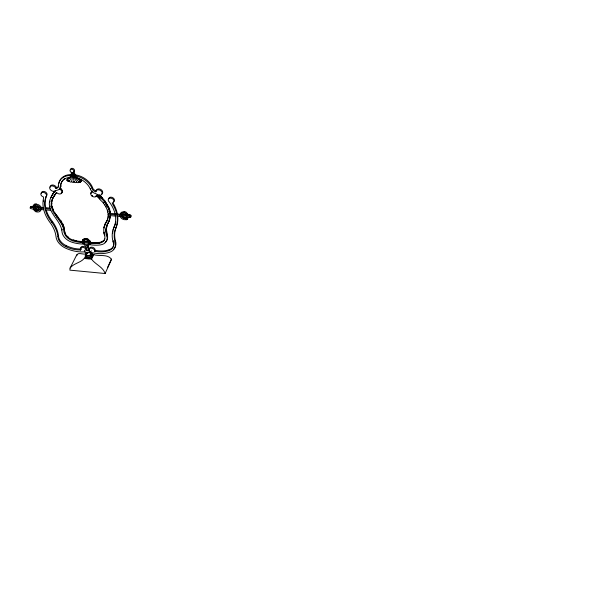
<?xml version="1.0" encoding="UTF-8"?>
<svg xmlns="http://www.w3.org/2000/svg" width="602" height="602" viewBox="0 0 602 602"><rect width="100%" height="100%" fill="white"/><g stroke="black" fill="none" stroke-linecap="round" stroke-linejoin="round"><path stroke-width="0.9" d="M110 216.66L110.459 215.704L108.714 221.912C111.769 215.192 109.015 207.404 104.53 202.039A42.877 30.551 27.2 0 0 102.122 199.164L99.443 196.41A42.877 30.551 27.2 0 0 97.268 194.446A7.894 5.764 27.1 0 0 95.206 193.475A6.592 4.861 27.6 0 1 92.776 192.173L92.241 191.745A6.592 4.861 27.6 0 1 90.368 189.171A16.608 12.07 28.3 0 0 76.484 177.71L76.288 177.507M121.852 214.545L122.04 213.891L121.401 215.381L121.596 216.585L123.839 218.391L125.562 218.684L127.458 216.509C125.637 215.192 124.095 211.957 121.596 214.846M107.803 218.985L107.337 219.941C109.745 213.401 106.509 206.328 102.031 201.519C100.098 200.609 97.975 194.988 95.853 196.666A3.236 2.37 27.4 0 1 92.129 196.139L91.512 195.597A3.236 2.37 27.4 0 1 92.369 191.865L92.399 191.865M108.473 215.697L108.51 213.853M87.681 247.633C87.237 245.962 88.517 244.848 89.984 244.578C91.594 239.882 81.255 236.767 82.218 243.035C84.942 244.186 87.884 251.215 88.449 244.698M55.429 190.48A42.765 30.807 26.5 0 0 54.489 191.586L52.299 194.882A42.817 30.815 26.4 0 0 50.982 197.418C43.954 211.189 61.381 219.331 62.029 232.033A11.972 8.42 26.2 0 0 72.172 242.305A31.853 22.665 26.8 0 0 82.165 244.021L83.038 244.096M126.179 217.555L126.668 216.442L125.502 218.707M127.632 217.683L126.676 219.632L124.757 219.715A4.47 3.281 24.9 0 1 120.257 216.765L119.964 214.952A4.47 3.281 24.9 0 1 121.604 212.995L123.658 212.709A2.032 1.497 25 0 1 126.51 214.259L128.023 215.546L129.972 216.095A0.813 0.594 24.6 0 1 130.837 216.803A0.813 0.594 24.6 0 1 130.16 217.375L128.083 217.713L127.007 219.301M89.818 244.721L90.691 244.803A31.823 22.801 26.3 0 0 100.421 244.901A11.957 8.511 25.2 0 0 106.9 236.104C105.222 231.665 105.696 226.548 108.337 222.574L107.382 224.411M105.011 242.365A11.942 8.503 25.3 0 0 107.359 235.141L106.358 229.121L107.419 224.358M82.692 241.402L82.165 242.576L81.669 242.531A29.536 21.017 26.8 0 1 72.797 240.853A10.482 7.375 26.2 0 1 64.248 232.854C64.309 219.406 44.277 210.73 53.729 196.621M106.945 220.881C103.529 225.344 102.799 231.371 104.906 236.541A10.467 7.45 25.3 0 1 99.18 243.276A29.506 21.13 26.3 0 1 90.616 243.358L90.112 243.306L90.586 242.343L90.157 241.251L89.683 242.207M34.592 206.915L34.856 206.674C42.561 204.703 38.415 215.659 33.411 208.247L35.458 205.688L34.299 207.615M83.625 241.763L84.22 240.469L84.152 242.29M81.014 181.398L80.961 180.201A13.425 9.941 29 0 1 77.748 177.883M71.834 172.571L72.85 172.654A21.205 15.765 28.7 0 0 73.813 175.069L75.13 177.409A21.205 15.765 28.7 0 0 78.742 181.744L80.42 182.24L80.578 180.901A13.44 9.948 29 0 1 76.657 177.914L74.859 175.709A13.44 9.948 29 0 1 73.293 172.526A2.122 1.558 29.6 0 0 73.316 169.99A2.122 1.558 29.6 0 0 70.291 169.741A2.122 1.558 29.6 0 0 71.322 172.36L71.834 172.571A21.296 15.441 30.3 0 1 71.804 174.896L71.375 177.093A21.296 15.441 30.3 0 1 69.373 180.961C68.259 182.331 65.942 179.975 67.672 178.847A13.462 9.805 30.1 0 0 69.554 177.537M86.59 245.255C75.927 238.821 95.808 240.619 86.41 245.059M88.201 246.534L87.614 246.91M86.831 253.54C83.889 255.624 77.417 251.094 76.755 255.767M105.072 224.268L104.214 227.872M52.976 197.99C46.557 211.791 64.903 219.12 64.632 232.139A10.475 7.375 26.2 0 0 73.166 240.138A29.506 21.017 26.8 0 0 82.03 241.816C83.106 236.661 89.156 238.836 90.97 242.636A29.483 21.13 26.3 0 0 99.526 242.553A10.46 7.45 25.3 0 0 104.838 238.949M76.89 254.556L70.073 268.108L69.877 270.14L105.117 273.519L111.513 259.5C107.841 253.299 98.028 257.016 92.144 254.036M51.012 197.614L51.524 196.485A42.765 30.807 26.5 0 1 52.841 193.949L54.255 191.895L52.299 194.882M104.372 225.923L107.69 219.226M130.16 217.375L130.604 216.411M107.592 267.423L111.43 259.018M70.216 177.003L70.11 177.176A16.608 12.07 28.3 0 0 60.366 186.628A6.622 4.756 29.4 0 1 59.47 188.953L59.101 189.306A6.622 4.756 29.4 0 1 57.122 190.224A7.916 5.674 28.5 0 0 55.392 190.879A42.817 30.815 26.4 0 0 53.947 192.52L53.713 192.828M127.85 217.856L128.294 216.901M128.978 215.937L129.422 214.974L130.408 215.14A0.813 0.594 24.7 0 1 130.973 216.359M129.31 216.013L129.746 215.057M129.641 216.073L130.077 215.11M129.972 216.095L130.408 215.14M127.443 215.185L127.88 214.229L126.954 213.296A2.032 1.497 25 0 0 124.102 211.753L122.055 212.039A4.462 3.281 25 0 0 120.415 213.996L120.415 214.891M127.722 215.373L127.88 214.229M128.023 215.546L128.166 214.417M126.458 219.753L127.556 218.142M128.331 215.704L128.775 214.741L129.422 214.974M126.676 219.632L127.12 218.677M126.864 219.482L127.759 217.457M127.647 218.029L127.91 217.254M128.655 215.832L129.091 214.869M126.51 214.259L126.954 213.296M126.713 214.508L127.157 213.552M124.892 218.594L125.336 217.638L126.111 217.653M125.201 218.699L125.645 217.743M126.932 214.748L127.376 213.793M125.276 218.714L125.72 217.758M125.351 218.722L125.871 217.758M127.172 214.974L127.616 214.019M125.667 218.616L126.194 217.495M90.149 251.839A3.018 2.115 24.8 0 0 92.287 252.697A30.732 21.935 25.6 0 0 109.158 252.411A14.35 10.196 24.7 0 0 115.05 241.899L115.494 240.935A35.066 25.593 22.6 0 1 116.186 227.3A39.792 28.58 27.1 0 0 117.766 216.953M123.124 218.097L123.568 217.141L122.409 216.208L121.965 217.164M125.081 214.192L125.532 213.228M89.6 251.327A3.018 2.115 24.8 0 1 91.037 248.107A3.018 2.115 24.8 0 1 94.71 251.26L96.004 251.516A24.712 17.616 25.4 0 0 108.842 250.643L109.293 249.679A11.573 8.232 24.7 0 0 114.011 242.666M108.842 250.643A11.581 8.232 24.7 0 0 113.063 241.718L113.515 240.755M123.839 218.391L124.283 217.435L125.336 217.638M122.484 217.683L122.928 216.728M121.401 215.501L121.867 214.395L125.991 214.756M115.05 241.899A35.112 25.6 22.6 0 1 115.734 228.256L116.186 227.3M123.658 212.709L124.102 211.753M113.063 241.718A36 26.232 22.7 0 1 113.688 227.895L114.139 226.931A35.706 25.675 27 0 0 115.847 221.717M106.9 236.104L107.359 235.141M106.328 234.088L106.787 233.132M106.614 235.104L107.073 234.148M104.424 234.908L104.771 234.186L104.733 235.728M105.975 232.071L106.434 231.115M106.118 233.079L106.577 232.124M94.71 251.26L95.176 250.297A3.018 2.115 24.8 0 0 92.249 247.211A3.018 2.115 24.8 0 0 89.472 249.19M106.321 227.172L106.78 226.217M94.95 251.312L95.417 250.349L96.47 250.552A24.682 17.616 25.4 0 0 109.293 249.679M106.11 228.128L106.569 227.172M103.92 232.854L104.266 232.139L104.138 233.877M105.967 229.099L106.426 228.143M105.117 273.519C103.04 266.927 95.394 264.519 91.534 259.146L93.92 254.202M99.18 243.276L99.646 242.313A29.468 21.13 26.3 0 1 91.09 242.395L90.104 243.283M105.899 230.084L106.358 229.121M105.899 231.07L106.358 230.114M109.782 218.466L110.249 217.51M106.953 225.314L107.841 223.455M109.353 220.219L109.812 219.263M106.607 226.232L107.066 225.276M109.835 213.371L110.301 212.423M107.848 218.21L108.202 217.495M105.139 224.072L105.606 223.116M105.628 223.176L106.095 222.221M106.599 221.604L107.058 220.648M104.093 226.879L104.56 225.916M103.89 227.842L104.349 226.886M108.157 214.568L108.623 213.612M109.647 212.295L110.113 211.34M108.127 216.411L108.586 215.456M109.79 212.92L110.249 211.964L109.18 208.126L105.004 201.091A42.825 30.544 27.2 0 0 102.603 198.216L99.924 195.469A42.825 30.544 27.2 0 0 99.217 194.807M107.826 212.137L108.179 211.422M109.353 211.009L109.82 210.053M90.496 243.351L90.97 242.388M90.616 243.358L91.09 242.395M107.51 210.768L107.863 210.053M70.073 268.108C73.941 262.585 83.038 262.773 85.619 256.008A3.717 2.28 -9.7 0 0 89.435 258.589A3.717 2.28 -9.7 0 0 92.399 254.932M108.714 209.075L109.18 208.126M89.457 241.876L89.931 240.92L89.593 240.409L89.119 241.372M87.779 246.143L88.614 244.487M87.666 246.602L88.185 245.405M87.659 246.843L88.133 245.879M87.674 247.091L88.148 246.135M87.591 247.746L88.201 246.384M89.984 243.08L90.458 242.117M107.856 207.148L108.322 206.193M90.202 243.539L90.782 242.373M105.907 206.907L106.261 206.193M106.787 205.214L107.261 204.266M104.756 204.981L105.109 204.274M105.516 203.303L105.99 202.355M87.38 240.017L87.862 239.062L86.808 238.64L86.327 239.596M88.336 240.627L88.81 239.664L87.862 239.062M41.433 193.596A3.055 2.167 29.2 0 1 44.766 191.654A3.055 2.167 29.2 0 1 46.632 195.635L46.083 196.568A35.759 25.638 27.1 0 0 44.826 207.05L45.835 211.513A35.759 25.638 27.1 0 0 51.847 222.356A36.301 24.765 28 0 1 57.95 236.684A11.611 8.104 26.1 0 0 65.799 246.654A24.75 17.435 26.4 0 0 79.351 249.965L80.585 249.95L81.067 248.987A3.018 2.107 25.1 0 1 82.512 246.368A3.018 2.107 25.1 0 1 86.312 248.31M86.206 239.573L86.68 238.61M84.604 239.438L85.085 238.482M84.724 239.438L85.206 238.482M83.573 241.929L84.054 240.973M103.378 203.085L103.732 202.377M84.084 241.771L83.588 242.794L88.69 243.193M85.446 239.415L85.928 238.46M80.359 249.958L81.067 248.987M104.53 202.039L105.004 201.091M82.278 241.221L82.91 239.799M81.669 242.531L82.662 240.559M82.941 240.13L83.422 239.175M81.789 242.553L82.271 241.59M81.977 242.561L82.459 241.605M83.686 239.679L84.167 238.723M102.122 199.164L102.603 198.216L100.293 195.831L99.812 196.771M100.812 197.772L101.294 196.824M101.362 198.359L101.836 197.411M99.142 198.397L99.503 197.689M99.736 199.014L100.098 198.306M97.915 197.185L98.284 196.47M98.532 197.787L98.894 197.08M97.291 196.583L97.629 195.846M72.797 240.853L73.293 239.897A29.498 21.01 26.8 0 0 74.768 240.333M96.132 196.455L96.621 195.515M96.659 195.989L96.967 195.221L96.215 195.959A3.236 2.37 27.4 0 1 95.56 196.192M107.871 223.53L109.18 220.957M92.091 196.109L92.46 195.402M65.799 246.654L66.295 245.699A11.596 8.104 26.1 0 1 58.462 235.728A36.255 24.757 28 0 0 52.374 221.408A35.714 25.63 27.1 0 1 46.377 210.572M96.23 190.857A3.853 2.837 27.7 0 1 92.603 187.613A17.624 12.83 28.4 0 0 76.89 175.144L75.468 174.904L74.949 175.829L76.371 176.077A17.646 12.83 28.3 0 1 92.106 188.554A3.853 2.837 27.6 0 0 95.741 191.797L96.23 190.857A3.416 2.513 27.3 0 1 100.82 189.48A3.416 2.513 27.3 0 1 101.685 194.01M92.106 188.554L92.603 187.613M90.368 189.171L90.744 188.464M64.09 231.251L64.602 230.303M64.098 232.041L64.61 231.093L64.753 231.898A10.467 7.375 26.2 0 0 65.686 234.125M64.248 232.854L64.753 231.898M63.797 229.234L64.309 228.286L63.978 230.25M57.95 236.684L58.462 235.728M63.225 227.18L63.737 226.232L64.06 227.263L63.549 228.211M61.818 230.062L62.322 229.114M62.375 225.11L62.886 224.162L62.36 223.124L61.848 224.072M62.834 226.149L63.345 225.201L62.886 224.162M60.584 222.01L61.103 221.062L60.381 220.039L59.861 220.979M61.246 223.041L61.765 222.093L61.103 221.062M79.246 182.15L79.63 181.45M79.554 182.271L79.938 181.571M59.071 219.963L59.59 219.015M80.578 180.901L81.089 179.968L80.834 181.413M80.743 181.149L81.255 180.216M80.42 182.24L80.803 181.541L80.247 181.631M80.63 182.097L81.36 180.735M58.213 218.955L58.733 218.007L54.511 212.506L53.977 213.447M78.915 181.924L79.298 181.225M79.043 182.015L79.359 181.27M79.118 182.067L79.502 181.368M56.603 217.156L57.122 216.216M53.014 197.877L56.633 192.339L53.977 196.222L54.519 195.289M55.188 215.32L55.715 214.38M76.469 177.71L76.875 177.011M51.847 222.356L52.374 221.408M68.748 181.368L69.147 180.668M69.012 181.292L69.411 180.592M52.991 211.558L53.518 210.617M67.341 180.781L67.544 179.08A13.462 9.805 30.1 0 0 69.937 177.236M71.457 174.572L70.931 175.498L69.561 175.513A17.646 12.823 28.4 0 0 58.341 185.694A3.868 2.784 29.3 0 1 55.911 188.418A3.431 2.461 29.2 0 0 51.238 186.003A3.431 2.461 29.2 0 0 50.448 189.773A3.431 2.461 29.2 0 0 55.392 190.879M68.146 181.315L68.538 180.615M52.224 209.654L52.758 208.713L52.224 206.81L51.689 207.75M56.212 193.061L56.626 192.565L57.724 193.4A3.251 2.333 28.9 0 0 61.336 193.505L61.886 192.542M68.455 181.375L68.846 180.675M51.388 205.861L51.862 203.062L51.328 204.003M51.606 207.216L52.141 206.275M67.078 180.006L67.605 179.072M67.085 180.261L67.612 179.336M67.176 180.525L67.702 179.599M61.381 188.975A3.243 2.333 28.9 0 0 59.929 188.133L59.357 189.058A3.251 2.333 28.9 0 1 61.743 193.046L61.336 193.505M49.816 207.058L50.35 206.117M52.57 198.698L53.864 196.387M54.677 195.146L55.58 193.678M51.915 200.406L52.457 199.473M55.422 194.092L56.212 192.873M51.501 202.182L52.035 201.241M60.366 186.628L60.9 185.694A6.607 4.756 29.4 0 1 60.561 187.184M49.612 202.084L50.147 201.151M55.911 188.418L56.445 187.485A3.868 2.784 29.4 0 0 58.755 186.108M50.982 197.418L51.524 196.485M38.897 210.316L39.446 209.376L36.872 209.917L35.556 208.435L35.006 209.368M34.028 204.936A2.047 1.43 28.9 0 1 36.308 204.086L38.498 204.74A4.492 3.145 28.7 0 1 40.921 207.028L40.484 208.239L43.487 208.503M37.806 210.805L38.355 209.865M38.415 210.632L38.964 209.692M35.744 210.188L36.293 209.248M35.894 210.534L36.451 209.594M36.045 210.708L36.489 209.662M36.105 210.76L36.594 209.774M36.248 210.835L36.722 209.865M36.323 210.858L36.872 209.917M36.398 210.873L37.098 209.94L36.549 210.881M36.82 210.828L37.369 209.887M35.337 209.707L35.887 208.766M34.036 207.848L34.766 206.757L38.806 207.111M34.901 206.29L35.45 205.35M35.759 205.019L37.949 205.673A4.5 3.145 28.7 0 1 40.379 207.968L40.793 209.774A4.5 3.145 28.7 0 1 37.392 211.994C34.57 212.453 33.975 208.3 31.018 208.646A0.82 0.572 28.9 0 1 30.115 207.946A0.82 0.572 28.9 0 1 30.717 207.381L32.463 207.163L33.479 206.11A2.047 1.43 28.8 0 1 35.759 205.019L36.308 204.086M32.207 207.261L34.036 205.169L33.095 206.719M32.463 207.163L33.02 206.23M32.696 207.035L33.253 206.102M32.907 206.892L33.464 205.959M30.717 207.381L31.274 206.448L32.764 206.328M31.033 207.412L31.59 206.478M31.349 207.412L31.906 206.478M31.65 207.389L32.207 206.456M31.936 207.336L32.493 206.403M52.841 193.949L53.623 192.745M72.85 172.654L73.293 172.526M80.841 248.995L79.833 249.01A24.72 17.435 26.4 0 1 66.295 245.699M71.262 174.572L70.095 174.588A17.624 12.823 28.4 0 0 59.004 183.294M84.077 241.793L89.164 242.237M41.026 207.306L43.284 207.502M49.981 208.089L45.654 207.705L45.112 208.646L50.312 209.105M115.697 213.853L110.414 213.386L109.948 214.342L115.245 214.809M34.216 207.69L39.062 208.119M121.416 215.35L126.375 215.787M34.517 208.954L39.356 209.383M40.77 209.504L43.773 209.767M45.398 209.91L50.756 210.384M110 215.599L115.456 216.08M117.112 216.223L120.167 216.494M121.619 216.622L126.578 217.059M84.4 258.476L91.534 259.146M123.568 217.141L124.283 217.435M75.927 175.536L75.378 174.783A13.417 9.941 29 0 1 73.82 171.593A2.122 1.558 29.6 0 0 74.287 169.606A2.122 1.558 29.6 0 0 71.871 168.327A2.122 1.558 29.6 0 0 70.577 169.877M74.738 174.926L75.175 175.709M52.758 208.713L53.269 209.978M69.373 180.961A1.212 0.888 29 0 0 70.63 182.082A1.212 0.888 29 0 0 71.653 181.285A39.145 28.113 31 0 0 72.323 177.793L72.466 175.611A38.814 27.88 31 0 0 72.406 173.368L72.345 172.669L72.579 173.384A38.52 28.919 28 0 0 73.399 175.664L74.422 177.974A38.844 29.167 28 0 0 76.514 181.691A1.212 0.888 28.7 0 0 77.891 182.692A1.212 0.888 28.7 0 0 78.742 181.744M117.503 214.726L117.036 212.476A39.792 28.58 27.1 0 0 113.259 203.446M72.353 172.669L74.084 181.488A1.302 0.956 28.8 0 0 75.498 182.624A1.302 0.956 28.8 0 0 76.514 181.691M45.767 208.337L45.368 206.117A35.714 25.63 27.1 0 1 46.632 195.635M110.249 211.964L110.467 213.853M90.902 253.066A3.725 2.28 -9.7 0 1 91.617 256.482A3.725 2.28 -9.7 0 1 85.966 256.911A3.725 2.28 -9.7 0 1 87.222 253.344M91.09 253.735A2.98 1.821 -9.7 0 1 91.075 256.226A2.98 1.821 -9.7 0 1 87.094 256.851A2.98 1.821 -9.7 0 1 86.432 254.473M88.833 252.23A2.98 1.821 -9.7 0 1 91.414 254.503A2.98 1.821 -9.7 0 1 86.68 255.639A2.98 1.821 -9.7 0 1 87.335 252.592M88.795 252.689A2.235 1.37 -9.7 0 1 90.729 254.398A2.235 1.37 -9.7 0 1 87.185 255.248A2.235 1.37 -9.7 0 1 87.674 252.96M89.442 251.929A1.264 0.775 -9.7 0 1 88.818 252.449M88.509 252.554A1.264 0.775 -9.7 0 1 87.568 252.547M91.376 250.831A3.635 2.212 -9.6 0 1 86.846 252.757A3.635 2.212 -9.6 0 1 84.521 250.191M88.125 248.272A3.635 2.212 -9.6 0 1 89.043 248.28M88.118 248.032A1.543 0.941 -9.6 0 1 89.058 249.198A1.543 0.941 -9.6 0 1 86.929 249.898A1.543 0.941 -9.6 0 1 86.364 248.603M86.62 248.393A1.543 0.941 -9.6 0 1 86.951 248.212M89.262 249.905A1.543 0.941 -9.6 0 1 87.531 250.733A1.543 0.941 -9.6 0 1 86.274 249.89M89.134 251.907A1.543 0.941 -9.6 0 1 88.803 252.08M46.083 196.568A3.055 2.167 29.2 0 0 44.819 192.873A3.055 2.167 29.2 0 0 40.891 193.528A3.055 2.167 29.2 0 0 43.525 196.989L43.494 198.404A39.845 28.603 27 0 0 43.209 207.005L44.224 211.46A39.845 28.603 27 0 0 49.913 222.356A35.413 24.14 28 0 1 55.994 236.503A14.38 10.046 26.1 0 0 66.175 248.415A30.777 21.74 26.4 0 0 83.67 251.892A3.018 2.107 25.1 0 0 85.025 251.719M43.51 201.685A39.792 28.595 27 0 1 43.6 200.255M67.146 179.772A13.477 9.813 30.1 0 0 69.998 177.357L70.976 175.385A13.477 9.813 30.1 0 0 71.322 172.36M80.585 249.95A3.018 2.107 25.1 0 1 83.129 247.377A3.018 2.107 25.1 0 1 85.898 250.981M30.845 207.336A0.82 0.572 28.9 0 1 31.274 206.448M41.342 208.834A4.492 3.145 28.7 0 1 39.898 210.775M80.691 241.455A29.498 21.01 26.8 0 1 78.478 241.154M76.996 240.868A29.498 21.01 26.8 0 1 75.513 240.529M62.254 181.051A16.593 12.07 28.3 0 0 60.772 185.928A6.614 4.756 29.4 0 1 59.869 188.253L59.794 188.366A3.243 2.333 28.9 0 1 62.141 192.347L61.728 192.806A3.243 2.333 28.9 0 1 61.156 193.122M63.037 180.036A16.593 12.07 28.3 0 1 65.046 178.327M71.871 172.217A13.462 9.805 30.1 0 1 71.698 173.737M115.734 228.256A39.845 28.587 27 0 0 117.315 217.909L116.585 213.432A39.845 28.587 27 0 0 112.8 204.402L112.198 202.912A3.04 2.242 26.3 0 0 113.567 199.766A3.04 2.242 26.3 0 0 109.173 198.389A3.04 2.242 26.3 0 0 109.331 202.016A35.751 25.675 27 0 1 114.899 213.191L115.637 217.668A35.751 25.675 27 0 1 113.688 227.895M80.239 179.449A13.417 9.941 29 0 1 79.411 178.892M74.264 181.488A1.302 0.948 28.9 0 1 73.768 181.714M74.084 181.488A1.302 0.956 28.9 0 1 73.075 182.421A1.302 0.956 28.9 0 1 71.653 181.285M91.15 193.588A3.236 2.37 27.4 0 1 92.076 191.398M79.11 181.526A1.212 0.888 28.8 0 1 78.561 181.962M95.741 191.797A3.416 2.513 27.3 0 1 99.661 190.104A3.416 2.513 27.3 0 1 102.001 194.168A3.416 2.513 27.3 0 1 97.268 194.446M112.664 233.629A35.954 26.232 22.7 0 1 112.898 231.326M113.116 230.197A35.954 26.232 22.7 0 1 113.394 229.091M113.733 228A35.954 26.232 22.7 0 1 114.139 226.931M103.77 240.401A10.452 7.442 25.3 0 1 102.927 241.078M101.949 241.635A10.452 7.442 25.3 0 1 100.85 242.049M115.494 240.935A14.328 10.196 24.7 0 1 113.665 249.168M108.714 198.683A3.033 2.242 26.4 0 1 113.048 197.84A3.033 2.242 26.4 0 1 113.319 201.798M91.685 191.556A3.236 2.37 27.4 0 1 92.204 191.165M73.971 173.338A21.175 15.757 28.7 0 1 73.655 172.533M62.322 190.232A3.243 2.333 28.9 0 1 62.495 191.541M68.297 237.158A10.467 7.375 26.2 0 1 67.289 236.217M50.229 187.23A3.431 2.461 29.2 0 1 52.683 184.987A3.431 2.461 29.2 0 1 56.445 187.485M120.415 214.267L119.964 215.223L116.893 214.952L117.352 213.996L120.415 214.267"/></g></svg>
